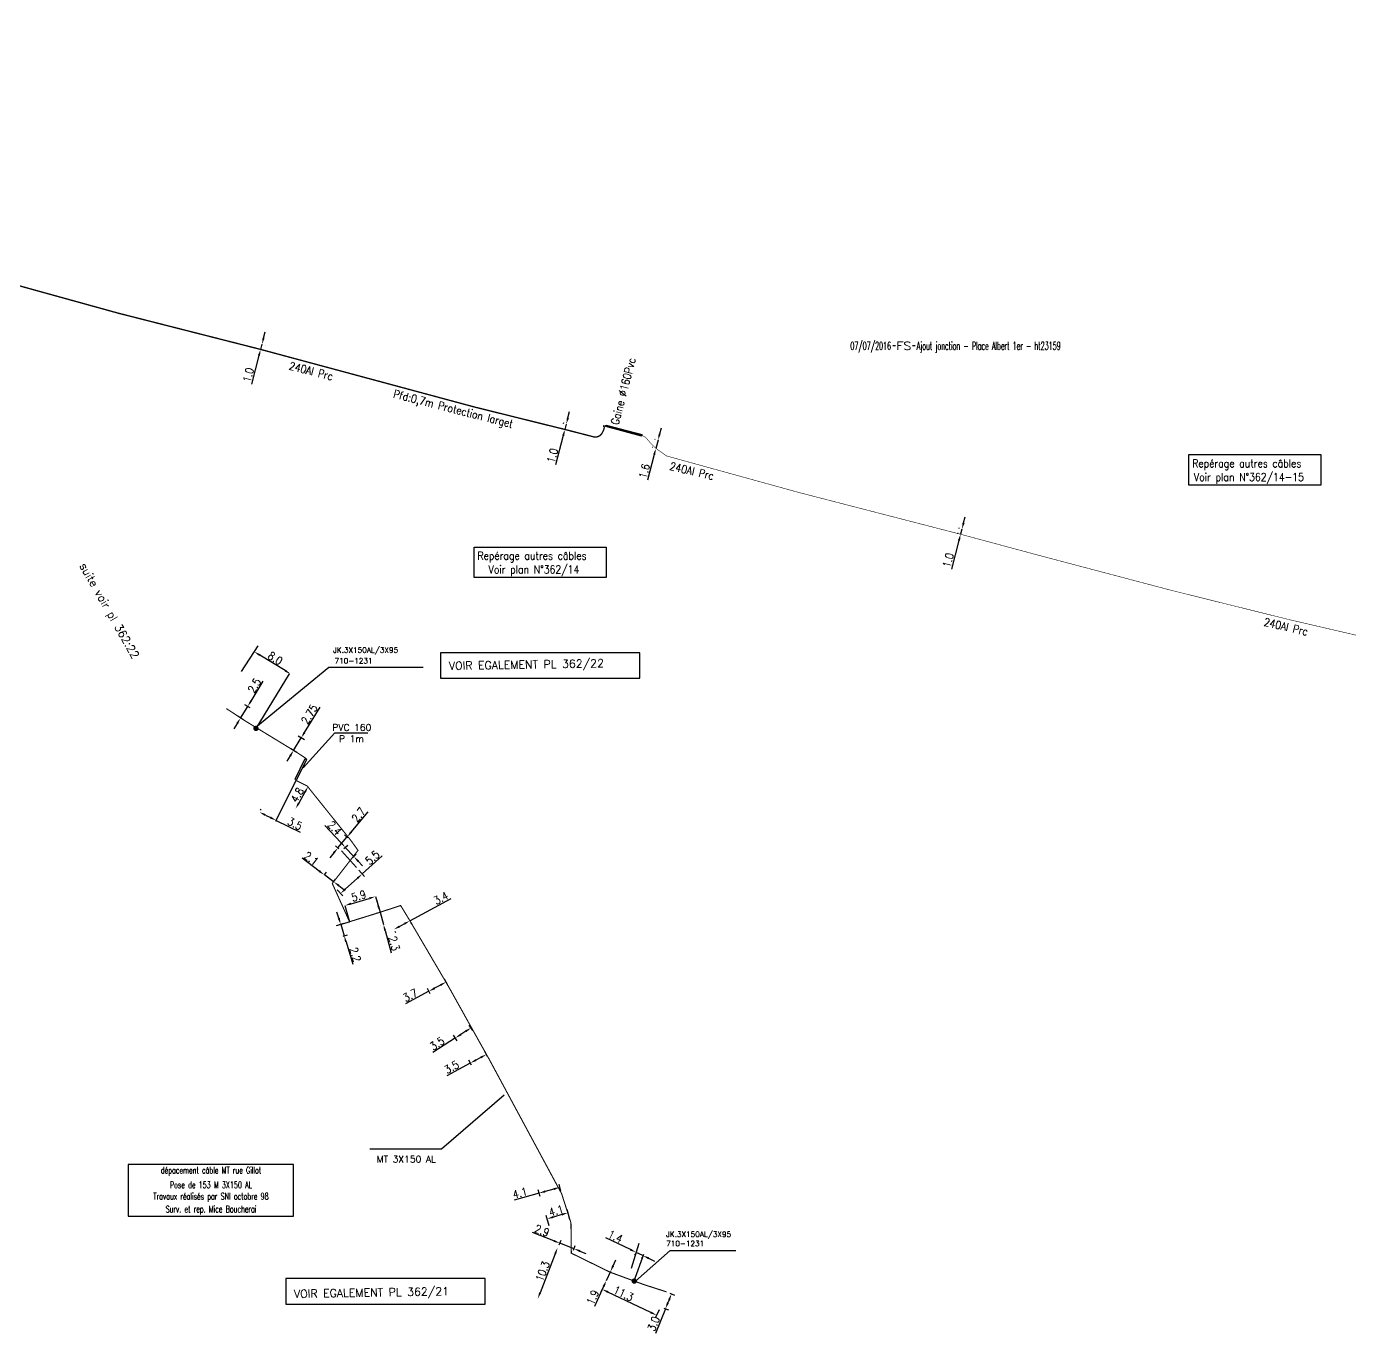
# Model space of a CAD drawing. Header units: millimetres. Extents: x 156382 to 158006, y 120998 to 122000.
# Drawn here: x 157369.1 to 157617.1, y 121048.4 to 121293.5 of the extents above; entities that cross this region are included whole.
import ezdxf
from ezdxf.enums import TextEntityAlignment as Align

# ---------------------------------------------------------------- set-up
doc = ezdxf.new("R2010")
doc.units = ezdxf.units.MM
doc.header["$PDMODE"] = 34
doc.layers.get('0').update_dxf_attribs({"linetype": 'CONTINUOUS'})
doc.layers.get('DEFPOINTS').update_dxf_attribs({"linetype": 'CONTINUOUS'})
for name, color, linetype in [('M_110', 1, 'M_ST_10'), ('M_400', 7, 'CONTINUOUS'), ('M_900', 7, 'CONTINUOUS'), ('M_910', 7, 'CONTINUOUS')]:
    doc.layers.add(name, color=color, linetype=linetype)
doc.styles.add('ROMANS', font='romans')
doc.styles.get("Standard").update_dxf_attribs({"font": 'romans.shx', "width": 0.85})
doc.linetypes.add('M_ST_10', pattern='A,5,-0.3,["++",Standard,S=1,R=0,X=0,Y=-0.5],-2.8', length=8.1)
doc.dimstyles.get("Standard").update_dxf_attribs({"dimtxt": 1.5, "dimasz": 1.2, "dimexe": 0.625, "dimexo": 0.625, "dimgap": 0.25, "dimtad": 1, "dimdec": 1, "dimzin": 0, "dimdsep": 46, "dimtxsty": 'Standard', "dimcen": -0.5, "dimadec": 0, "dimazin": 0, "dimtfac": 1, "dimtdec": 1, "dimtmove": 0, "dimatfit": 3, "dimfxl": 0, "dimtolj": 1, "dimtzin": 0, "dimarcsym": 0})

# ---------------------------------------------------------------- blocks, each defined once
blk = doc.blocks.new('*D76')
at = {"layer": 'DEFPOINTS', "color": 0, "linetype": 'Continuous', "transparency": 16777216}
for p in [(157427.2, 121124.92), (157428.66, 121123.01), (157427.85, 121122.77)]:
    blk.add_point(p, dxfattribs=at)
at = {"layer": 'M_110', "color": 0, "linetype": 'Continuous', "lineweight": -2, "transparency": 16777216}
for p, q in [((157427.66, 121126.31), (157427.32, 121127.46)), ((157427.8, 121125.1), (157428.61, 121125.34)), ((157428.01, 121125.16), (157428.66, 121123.01)), ((157428.45, 121122.95), (157429.26, 121123.19)), ((157429.01, 121121.86), (157430.27, 121117.68))]:
    blk.add_line(p, q, dxfattribs=at)
at = {"layer": 'M_110', "color": 0, "linetype": 'Continuous', "transparency": 16777216}
for points in [[(157427.85, 121126.37), (157427.47, 121126.25), (157428.01, 121125.16)], [(157429.2, 121121.92), (157428.82, 121121.8), (157428.66, 121123.01)]]:
    blk.add_solid(points, dxfattribs=at)
at = {"layer": 'M_110', "color": 0, "linetype": 'Continuous', "transparency": 16777216, "insert": (157430.77, 121119.48), "char_height": 1.5, "attachment_point": 5, "rotation": 286.8115}
blk.add_mtext('\\A1;2.2', dxfattribs=at)
blk = doc.blocks.new('*D77')
at = {"layer": 'DEFPOINTS', "color": 0, "linetype": 'Continuous', "transparency": 16777216}
for p in [(157435.42, 121127.42), (157436.02, 121125.15), (157436.04, 121125.16)]:
    blk.add_point(p, dxfattribs=at)
at = {"layer": 'M_110', "color": 0, "linetype": 'Continuous', "lineweight": -2, "transparency": 16777216}
for p, q in [((157435.08, 121128.57), (157434.76, 121129.73)), ((157434.82, 121127.26), (157434.79, 121127.25)), ((157435.39, 121127.42), (157436.02, 121125.15)), ((157435.44, 121124.99), (157435.41, 121124.98)), ((157436.33, 121123.99), (157437.49, 121119.78))]:
    blk.add_line(p, q, dxfattribs=at)
at = {"layer": 'M_110', "color": 0, "linetype": 'Continuous', "transparency": 16777216}
for points in [[(157435.27, 121128.63), (157434.88, 121128.52), (157435.39, 121127.42)], [(157436.53, 121124.05), (157436.14, 121123.94), (157436.02, 121125.15)]]:
    blk.add_solid(points, dxfattribs=at)
at = {"layer": 'M_110', "color": 0, "linetype": 'Continuous', "transparency": 16777216, "insert": (157438.04, 121121.57), "char_height": 1.5, "attachment_point": 5, "rotation": 285.363}
blk.add_mtext('\\A1;2.3', dxfattribs=at)
blk = doc.blocks.new('*D78')
at = {"layer": 'DEFPOINTS', "color": 0, "linetype": 'Continuous', "transparency": 16777216}
for p in [(157440.87, 121126), (157437.88, 121124.39), (157437.98, 121124.2)]:
    blk.add_point(p, dxfattribs=at)
at = {"layer": 'M_110', "color": 0, "linetype": 'Continuous', "lineweight": -2, "transparency": 16777216}
for p, q in [((157440.98, 121125.81), (157448.7, 121129.97)), ((157441.17, 121125.45), (157441.27, 121125.26)), ((157438.18, 121123.84), (157438.28, 121123.65)), ((157439.04, 121124.77), (157439.92, 121125.24))]:
    blk.add_line(p, q, dxfattribs=at)
at = {"layer": 'M_110', "color": 0, "linetype": 'Continuous', "transparency": 16777216}
for points in [[(157439.83, 121125.42), (157440.02, 121125.07), (157440.98, 121125.81)], [(157438.95, 121124.94), (157439.14, 121124.59), (157437.98, 121124.2)]]:
    blk.add_solid(points, dxfattribs=at)
at = {"layer": 'M_110', "color": 0, "linetype": 'Continuous', "transparency": 16777216, "insert": (157446.81, 121130.08), "char_height": 1.5, "attachment_point": 5, "rotation": 28.2839}
blk.add_mtext('\\A1;3.4', dxfattribs=at)
blk = doc.blocks.new('*D103')
at = {"layer": 'DEFPOINTS', "color": 0, "linetype": 'Continuous', "transparency": 16777216}
for p in [(157483.38, 121063.65), (157483.48, 121063.86), (157484.74, 121063.26)]:
    blk.add_point(p, dxfattribs=at)
at = {"layer": 'M_110', "color": 0, "linetype": 'Continuous', "lineweight": -2, "transparency": 16777216}
for p, q in [((157482.3, 121064.17), (157477.68, 121066.37)), ((157484.65, 121063.05), (157483.38, 121063.65)), ((157483.21, 121063.29), (157483.11, 121063.09)), ((157484.47, 121062.69), (157484.38, 121062.49)), ((157485.73, 121062.53), (157486.81, 121062.02))]:
    blk.add_line(p, q, dxfattribs=at)
at = {"layer": 'M_110', "color": 0, "linetype": 'Continuous', "transparency": 16777216}
for points in [[(157482.38, 121064.35), (157482.21, 121063.99), (157483.38, 121063.65)], [(157485.82, 121062.72), (157485.64, 121062.35), (157484.65, 121063.05)]]:
    blk.add_solid(points, dxfattribs=at)
at = {"layer": 'M_110', "color": 0, "linetype": 'Continuous', "transparency": 16777216, "insert": (157479.49, 121066.61), "char_height": 1.5, "attachment_point": 5, "rotation": 334.5298}
blk.add_mtext('\\A1;1.4', dxfattribs=at)
blk = doc.blocks.new('*D104')
at = {"layer": 'DEFPOINTS', "color": 0, "linetype": 'Continuous', "transparency": 16777216}
for p in [(157489.11, 121056.23), (157487.98, 121053.45), (157488.88, 121053.08)]:
    blk.add_point(p, dxfattribs=at)
at = {"layer": 'M_110', "color": 0, "linetype": 'Continuous', "lineweight": -2, "transparency": 16777216}
for p, q in [((157489.69, 121055.99), (157490.59, 121055.62)), ((157489.56, 121054.75), (157489.34, 121054.19)), ((157488.88, 121053.08), (157486.99, 121048.42)), ((157488.56, 121053.21), (157489.46, 121052.85))]:
    blk.add_line(p, q, dxfattribs=at)
at = {"layer": 'M_110', "color": 0, "linetype": 'Continuous', "transparency": 16777216}
for points in [[(157489.15, 121054.27), (157489.52, 121054.12), (157488.88, 121053.08)], [(157489.38, 121054.82), (157489.75, 121054.67), (157490.02, 121055.86)]]:
    blk.add_solid(points, dxfattribs=at)
at = {"layer": 'M_110', "color": 0, "linetype": 'Continuous', "transparency": 16777216, "insert": (157486.66, 121050.27), "char_height": 1.5, "attachment_point": 5, "rotation": 67.8523}
blk.add_mtext('\\A1;3.0', dxfattribs=at)
blk = doc.blocks.new('*D105')
at = {"layer": 'DEFPOINTS', "color": 0, "linetype": 'Continuous', "transparency": 16777216}
for p in [(157477.02, 121056.73), (157477.78, 121058.32), (157487.98, 121053.45)]:
    blk.add_point(p, dxfattribs=at)
at = {"layer": 'M_110', "color": 0, "linetype": 'Continuous', "lineweight": -2, "transparency": 16777216}
for p, q in [((157477.51, 121057.75), (157476.75, 121056.16)), ((157486.14, 121052.38), (157478.1, 121056.21)), ((157487.71, 121052.89), (157486.95, 121051.3))]:
    blk.add_line(p, q, dxfattribs=at)
at = {"layer": 'M_110', "color": 0, "linetype": 'Continuous', "transparency": 16777216}
for points in [[(157478.19, 121056.39), (157478.02, 121056.03), (157477.02, 121056.73)], [(157486.22, 121052.56), (157486.05, 121052.2), (157487.22, 121051.86)]]:
    blk.add_solid(points, dxfattribs=at)
at = {"layer": 'M_110', "color": 0, "linetype": 'Continuous', "transparency": 16777216, "insert": (157481.02, 121055.92), "char_height": 1.5, "attachment_point": 5, "rotation": 334.4844}
blk.add_mtext('\\A1;11.3', dxfattribs=at)
blk = doc.blocks.new('*D106')
at = {"layer": 'DEFPOINTS', "color": 0, "linetype": 'Continuous', "transparency": 16777216}
for p in [(157478.57, 121060.04), (157477.78, 121058.32), (157477.78, 121058.32)]:
    blk.add_point(p, dxfattribs=at)
at = {"layer": 'M_110', "color": 0, "linetype": 'Continuous', "lineweight": -2, "transparency": 16777216}
for p, q in [((157479.07, 121061.14), (157479.57, 121062.23)), ((157478.57, 121060.04), (157477.78, 121058.32)), ((157477.28, 121057.23), (157475.56, 121053.47))]:
    blk.add_line(p, q, dxfattribs=at)
at = {"layer": 'M_110', "color": 0, "linetype": 'Continuous', "transparency": 16777216}
for points in [[(157478.89, 121061.22), (157479.25, 121061.05), (157478.57, 121060.04)], [(157477.1, 121057.31), (157477.46, 121057.14), (157477.78, 121058.32)]]:
    blk.add_solid(points, dxfattribs=at)
at = {"layer": 'M_110', "color": 0, "linetype": 'Continuous', "transparency": 16777216, "insert": (157475.26, 121055.22), "char_height": 1.5, "attachment_point": 5, "rotation": 65.3887}
blk.add_mtext('\\A1;1.9', dxfattribs=at)
blk = doc.blocks.new('*D107')
at = {"layer": 'DEFPOINTS', "color": 0, "linetype": 'Continuous', "transparency": 16777216}
for p in [(157468.66, 121064.51), (157464.95, 121054.95), (157464.95, 121054.95)]:
    blk.add_point(p, dxfattribs=at)
at = {"layer": 'M_110', "color": 0, "linetype": 'Continuous', "lineweight": -2, "transparency": 16777216}
blk.add_line((157468.23, 121063.39), (157465.39, 121056.07), dxfattribs=at)
at = {"layer": 'M_110', "color": 0, "linetype": 'Continuous', "transparency": 16777216}
for points in [[(157468.04, 121063.46), (157468.41, 121063.32), (157468.66, 121064.51)], [(157465.2, 121056.14), (157465.57, 121056), (157464.95, 121054.95)]]:
    blk.add_solid(points, dxfattribs=at)
at = {"layer": 'M_110', "color": 0, "linetype": 'Continuous', "transparency": 16777216, "insert": (157465.87, 121060.09), "char_height": 1.5, "attachment_point": 5, "rotation": 68.7876}
blk.add_mtext('\\A1;10.3', dxfattribs=at)
blk = doc.blocks.new('*D108')
at = {"layer": 'DEFPOINTS', "color": 0, "linetype": 'Continuous', "transparency": 16777216}
for p in [(157468.75, 121064.48), (157469.09, 121065.36), (157471.4, 121063.45)]:
    blk.add_point(p, dxfattribs=at)
at = {"layer": 'M_110', "color": 0, "linetype": 'Continuous', "lineweight": -2, "transparency": 16777216}
for p, q in [((157467.97, 121065.79), (157463.95, 121067.35)), ((157468.97, 121065.06), (157469.31, 121065.94)), ((157471.75, 121064.33), (157469.09, 121065.36)), ((157471.63, 121064.03), (157471.97, 121064.91)), ((157472.86, 121063.89), (157473.98, 121063.46))]:
    blk.add_line(p, q, dxfattribs=at)
at = {"layer": 'M_110', "color": 0, "linetype": 'Continuous', "transparency": 16777216}
for points in [[(157468.04, 121065.98), (157467.9, 121065.61), (157469.09, 121065.36)], [(157472.94, 121064.08), (157472.79, 121063.71), (157471.75, 121064.33)]]:
    blk.add_solid(points, dxfattribs=at)
at = {"layer": 'M_110', "color": 0, "linetype": 'Continuous', "transparency": 16777216, "insert": (157465.76, 121067.72), "char_height": 1.5, "attachment_point": 5, "rotation": 338.7876}
blk.add_mtext('\\A1;2.9', dxfattribs=at)
blk = doc.blocks.new('*D109')
at = {"layer": 'DEFPOINTS', "color": 0, "linetype": 'Continuous', "transparency": 16777216}
for p in [(157466.73, 121069.93), (157471.16, 121069.2), (157467.28, 121068.05)]:
    blk.add_point(p, dxfattribs=at)
at = {"layer": 'M_110', "color": 0, "linetype": 'Continuous', "lineweight": -2, "transparency": 16777216}
for p, q in [((157470.99, 121069.8), (157470.43, 121071.68)), ((157467.1, 121068.65), (157466.55, 121070.53)), ((157469.46, 121070.74), (157467.88, 121070.27))]:
    blk.add_line(p, q, dxfattribs=at)
at = {"layer": 'M_110', "color": 0, "linetype": 'Continuous', "transparency": 16777216}
for points in [[(157469.4, 121070.93), (157469.52, 121070.54), (157470.61, 121071.08)], [(157467.82, 121070.46), (157467.93, 121070.08), (157466.73, 121069.93)]]:
    blk.add_solid(points, dxfattribs=at)
at = {"layer": 'M_110', "color": 0, "linetype": 'Continuous', "transparency": 16777216, "insert": (157468.39, 121071.46), "char_height": 1.5, "attachment_point": 5, "rotation": 16.4644}
blk.add_mtext('\\A1;4.1', dxfattribs=at)
blk = doc.blocks.new('*D110')
at = {"layer": 'DEFPOINTS', "color": 0, "linetype": 'Continuous', "transparency": 16777216}
for p in [(157465.19, 121074.75), (157465.55, 121073.49), (157469.45, 121074.57)]:
    blk.add_point(p, dxfattribs=at)
at = {"layer": 'M_110', "color": 0, "linetype": 'Continuous', "lineweight": -2, "transparency": 16777216}
for p, q in [((157469.28, 121075.17), (157468.93, 121076.44)), ((157465.19, 121074.75), (157460.52, 121073.45)), ((157465.38, 121074.09), (157465.03, 121075.36)), ((157467.94, 121075.52), (157466.35, 121075.07))]:
    blk.add_line(p, q, dxfattribs=at)
at = {"layer": 'M_110', "color": 0, "linetype": 'Continuous', "transparency": 16777216}
for points in [[(157467.89, 121075.71), (157467.99, 121075.32), (157469.1, 121075.84)], [(157466.3, 121075.27), (157466.4, 121074.88), (157465.19, 121074.75)]]:
    blk.add_solid(points, dxfattribs=at)
at = {"layer": 'M_110', "color": 0, "linetype": 'Continuous', "transparency": 16777216, "insert": (157461.61, 121074.79), "char_height": 1.5, "attachment_point": 5, "rotation": 15.5408}
blk.add_mtext('\\A1;4.1', dxfattribs=at)
blk = doc.blocks.new('*D111')
at = {"layer": 'DEFPOINTS', "color": 0, "linetype": 'Continuous', "transparency": 16777216}
for p in [(157452.31, 121099.13), (157452.81, 121098.2), (157455.85, 121099.84)]:
    blk.add_point(p, dxfattribs=at)
at = {"layer": 'M_110', "color": 0, "linetype": 'Continuous', "lineweight": -2, "transparency": 16777216}
for p, q in [((157455.55, 121100.39), (157455.05, 121101.32)), ((157452.31, 121099.13), (157447.88, 121096.75)), ((157452.52, 121098.75), (157452.01, 121099.68)), ((157454.29, 121100.2), (157453.37, 121099.7))]:
    blk.add_line(p, q, dxfattribs=at)
at = {"layer": 'M_110', "color": 0, "linetype": 'Continuous', "transparency": 16777216}
for points in [[(157454.2, 121100.38), (157454.39, 121100.02), (157455.35, 121100.77)], [(157453.27, 121099.88), (157453.46, 121099.53), (157452.31, 121099.13)]]:
    blk.add_solid(points, dxfattribs=at)
at = {"layer": 'M_110', "color": 0, "linetype": 'Continuous', "transparency": 16777216, "insert": (157448.8, 121098.38), "char_height": 1.5, "attachment_point": 5, "rotation": 28.2839}
blk.add_mtext('\\A1;3.5', dxfattribs=at)
blk = doc.blocks.new('*D112')
at = {"layer": 'DEFPOINTS', "color": 0, "linetype": 'Continuous', "transparency": 16777216}
for p in [(157449.51, 121103.84), (157453.12, 121104.7), (157450.19, 121102.8)]:
    blk.add_point(p, dxfattribs=at)
at = {"layer": 'M_110', "color": 0, "linetype": 'Continuous', "lineweight": -2, "transparency": 16777216}
for p, q in [((157452.78, 121105.23), (157452.11, 121106.27)), ((157449.51, 121103.84), (157445.3, 121101.09)), ((157449.85, 121103.32), (157449.17, 121104.36)), ((157451.44, 121105.09), (157450.52, 121104.49))]:
    blk.add_line(p, q, dxfattribs=at)
at = {"layer": 'M_110', "color": 0, "linetype": 'Continuous', "transparency": 16777216}
for points in [[(157451.33, 121105.26), (157451.55, 121104.92), (157452.45, 121105.74)], [(157450.41, 121104.66), (157450.63, 121104.32), (157449.51, 121103.84)]]:
    blk.add_solid(points, dxfattribs=at)
at = {"layer": 'M_110', "color": 0, "linetype": 'Continuous', "transparency": 16777216, "insert": (157446.08, 121102.8), "char_height": 1.5, "attachment_point": 5, "rotation": 33.0314}
blk.add_mtext('\\A1;3.5', dxfattribs=at)
blk = doc.blocks.new('*D113')
at = {"layer": 'DEFPOINTS', "color": 0, "linetype": 'Continuous', "transparency": 16777216}
for p in [(157448.32, 121113.32), (157444.56, 121112.6), (157445.1, 121111.59)]:
    blk.add_point(p, dxfattribs=at)
at = {"layer": 'M_110', "color": 0, "linetype": 'Continuous', "lineweight": -2, "transparency": 16777216}
for p, q in [((157444.81, 121112.14), (157444.26, 121113.15)), ((157446.72, 121113.76), (157445.62, 121113.17)), ((157448.02, 121113.87), (157447.48, 121114.88)), ((157444.56, 121112.6), (157440.13, 121110.22))]:
    blk.add_line(p, q, dxfattribs=at)
at = {"layer": 'M_110', "color": 0, "linetype": 'Continuous', "transparency": 16777216}
for points in [[(157445.52, 121113.35), (157445.71, 121112.99), (157444.56, 121112.6)], [(157446.62, 121113.94), (157446.81, 121113.59), (157447.77, 121114.33)]]:
    blk.add_solid(points, dxfattribs=at)
at = {"layer": 'M_110', "color": 0, "linetype": 'Continuous', "transparency": 16777216, "insert": (157441.05, 121111.85), "char_height": 1.5, "attachment_point": 5, "rotation": 28.2839}
blk.add_mtext('\\A1;3.7', dxfattribs=at)
blk = doc.blocks.new('*D23')
at = {"layer": 'DEFPOINTS', "color": 0, "linetype": 'Continuous', "transparency": 16777216}
for p in [(157411.81, 121176.27), (157411.81, 121176.27), (157418.63, 121172.09)]:
    blk.add_point(p, dxfattribs=at)
at = {"layer": 'M_110', "color": 0, "linetype": 'Continuous', "lineweight": -2, "transparency": 16777216}
blk.add_line((157417.61, 121172.72), (157412.83, 121175.64), dxfattribs=at)
at = {"layer": 'M_110', "color": 0, "linetype": 'Continuous', "transparency": 16777216}
for points in [[(157412.94, 121175.81), (157412.73, 121175.47), (157411.81, 121176.27)], [(157417.71, 121172.89), (157417.51, 121172.55), (157418.63, 121172.09)]]:
    blk.add_solid(points, dxfattribs=at)
at = {"layer": 'M_110', "color": 0, "linetype": 'Continuous', "transparency": 16777216, "insert": (157415.74, 121175.03), "char_height": 1.5, "attachment_point": 5, "rotation": 328.5181}
blk.add_mtext('\\A1;8.0', dxfattribs=at)
blk = doc.blocks.new('*D24')
at = {"layer": 'DEFPOINTS', "color": 0, "linetype": 'Continuous', "transparency": 16777216}
for p in [(157419.18, 121157.77), (157421.77, 121159.39), (157420.35, 121157.05)]:
    blk.add_point(p, dxfattribs=at)
at = {"layer": 'M_110', "color": 0, "linetype": 'Continuous', "lineweight": -2, "transparency": 16777216}
for p, q in [((157421.23, 121161.13), (157424.14, 121165.9)), ((157419.18, 121157.77), (157420.61, 121160.1)), ((157421.24, 121159.72), (157420.07, 121160.43)), ((157419.81, 121157.38), (157418.65, 121158.09)), ((157418.56, 121156.74), (157417.93, 121155.72))]:
    blk.add_line(p, q, dxfattribs=at)
at = {"layer": 'M_110', "color": 0, "linetype": 'Continuous', "transparency": 16777216}
for points in [[(157421.06, 121161.23), (157421.4, 121161.02), (157420.61, 121160.1)], [(157418.38, 121156.85), (157418.73, 121156.64), (157419.18, 121157.77)]]:
    blk.add_solid(points, dxfattribs=at)
at = {"layer": 'M_110', "color": 0, "linetype": 'Continuous', "transparency": 16777216, "insert": (157422.15, 121164.54), "char_height": 1.5, "attachment_point": 5, "rotation": 58.6063}
blk.add_mtext('\\A1;2.75', dxfattribs=at)
blk = doc.blocks.new('*D25')
at = {"layer": 'DEFPOINTS', "color": 0, "linetype": 'Continuous', "transparency": 16777216}
for p in [(157411.55, 121165.4), (157409.25, 121163.84), (157410.21, 121163.24)]:
    blk.add_point(p, dxfattribs=at)
at = {"layer": 'M_110', "color": 0, "linetype": 'Continuous', "lineweight": -2, "transparency": 16777216}
for p, q in [((157411.21, 121167.02), (157413.51, 121170.74)), ((157409.25, 121163.84), (157410.58, 121166)), ((157411.02, 121165.73), (157410.05, 121166.33)), ((157408.62, 121162.82), (157407.98, 121161.8)), ((157409.68, 121163.57), (157408.71, 121164.17))]:
    blk.add_line(p, q, dxfattribs=at)
at = {"layer": 'M_110', "color": 0, "linetype": 'Continuous', "transparency": 16777216}
for points in [[(157411.04, 121167.13), (157411.38, 121166.92), (157410.58, 121166)], [(157408.45, 121162.93), (157408.79, 121162.72), (157409.25, 121163.84)]]:
    blk.add_solid(points, dxfattribs=at)
at = {"layer": 'M_110', "color": 0, "linetype": 'Continuous', "transparency": 16777216, "insert": (157411.83, 121169.92), "char_height": 1.5, "attachment_point": 5, "rotation": 58.2689}
blk.add_mtext('\\A1;2.5', dxfattribs=at)
blk = doc.blocks.new('*D26')
at = {"layer": 'DEFPOINTS', "color": 0, "linetype": 'Continuous', "transparency": 16777216}
for p in [(157431, 121135.8), (157432.06, 121134.62), (157426.91, 121132.12)]:
    blk.add_point(p, dxfattribs=at)
at = {"layer": 'M_110', "color": 0, "linetype": 'Continuous', "lineweight": -2, "transparency": 16777216}
for p, q in [((157432.06, 121134.62), (157435.8, 121137.99)), ((157431.41, 121135.34), (157432.48, 121134.15)), ((157428.87, 121131.74), (157431.17, 121133.81)), ((157427.33, 121131.65), (157428.4, 121130.47))]:
    blk.add_line(p, q, dxfattribs=at)
at = {"layer": 'M_110', "color": 0, "linetype": 'Continuous', "transparency": 16777216}
for points in [[(157431.04, 121133.96), (157431.31, 121133.67), (157432.06, 121134.62)], [(157428.74, 121131.89), (157429.01, 121131.59), (157427.98, 121130.93)]]:
    blk.add_solid(points, dxfattribs=at)
at = {"layer": 'M_110', "color": 0, "linetype": 'Continuous', "transparency": 16777216, "insert": (157433.95, 121137.67), "char_height": 1.5, "attachment_point": 5, "rotation": 42.0731}
blk.add_mtext('\\A1;5.5', dxfattribs=at)
blk = doc.blocks.new('*D27')
at = {"layer": 'DEFPOINTS', "color": 0, "linetype": 'Continuous', "transparency": 16777216}
for p in [(157412.72, 121145.99), (157412.81, 121146.18), (157415.81, 121144.46)]:
    blk.add_point(p, dxfattribs=at)
at = {"layer": 'M_110', "color": 0, "linetype": 'Continuous', "lineweight": -2, "transparency": 16777216}
for p, q in [((157413, 121146.55), (157413.09, 121146.74)), ((157413.89, 121145.65), (157414.83, 121145.18)), ((157416.09, 121145.02), (157416.18, 121145.21)), ((157415.9, 121144.65), (157420.41, 121142.42))]:
    blk.add_line(p, q, dxfattribs=at)
at = {"layer": 'M_110', "color": 0, "linetype": 'Continuous', "transparency": 16777216}
for points in [[(157413.98, 121145.83), (157413.8, 121145.47), (157412.81, 121146.18)], [(157414.92, 121145.36), (157414.74, 121145), (157415.9, 121144.65)]]:
    blk.add_solid(points, dxfattribs=at)
at = {"layer": 'M_110', "color": 0, "linetype": 'Continuous', "transparency": 16777216, "insert": (157419.43, 121144.02), "char_height": 1.5, "attachment_point": 5, "rotation": 333.6926}
blk.add_mtext('\\A1;3.5', dxfattribs=at)
blk = doc.blocks.new('*D28')
at = {"layer": 'DEFPOINTS', "color": 0, "linetype": 'Continuous', "transparency": 16777216}
for p in [(157421.91, 121150.99), (157419.57, 121146.85), (157419.57, 121146.85)]:
    blk.add_point(p, dxfattribs=at)
at = {"layer": 'M_110', "color": 0, "linetype": 'Continuous', "lineweight": -2, "transparency": 16777216}
blk.add_line((157421.32, 121149.94), (157420.16, 121147.9), dxfattribs=at)
at = {"layer": 'M_110', "color": 0, "linetype": 'Continuous', "transparency": 16777216}
for points in [[(157421.15, 121150.04), (157421.49, 121149.84), (157421.91, 121150.99)], [(157419.99, 121148), (157420.34, 121147.8), (157419.57, 121146.85)]]:
    blk.add_solid(points, dxfattribs=at)
at = {"layer": 'M_110', "color": 0, "linetype": 'Continuous', "transparency": 16777216, "insert": (157419.87, 121149.41), "char_height": 1.5, "attachment_point": 5, "rotation": 60.4461}
blk.add_mtext('\\A1;4.8', dxfattribs=at)
blk = doc.blocks.new('*D29')
at = {"layer": 'DEFPOINTS', "color": 0, "linetype": 'Continuous', "transparency": 16777216}
for p in [(157429.85, 121140.96), (157427.49, 121139.48), (157428.16, 121138.93)]:
    blk.add_point(p, dxfattribs=at)
at = {"layer": 'M_110', "color": 0, "linetype": 'Continuous', "lineweight": -2, "transparency": 16777216}
for p, q in [((157429.96, 121142.44), (157433.15, 121146.27)), ((157427.49, 121139.48), (157429.19, 121141.51)), ((157429.37, 121141.36), (157428.71, 121141.91)), ((157426.73, 121138.56), (157425.96, 121137.63)), ((157427.67, 121139.33), (157427.01, 121139.88))]:
    blk.add_line(p, q, dxfattribs=at)
at = {"layer": 'M_110', "color": 0, "linetype": 'Continuous', "transparency": 16777216}
for points in [[(157429.81, 121142.56), (157430.11, 121142.31), (157429.19, 121141.51)], [(157426.57, 121138.68), (157426.88, 121138.43), (157427.49, 121139.48)]]:
    blk.add_solid(points, dxfattribs=at)
at = {"layer": 'M_110', "color": 0, "linetype": 'Continuous', "transparency": 16777216, "insert": (157431.37, 121145.69), "char_height": 1.5, "attachment_point": 5, "rotation": 50.1925}
blk.add_mtext('\\A1;2.7', dxfattribs=at)
blk = doc.blocks.new('*D30')
at = {"layer": 'DEFPOINTS', "color": 0, "linetype": 'Continuous', "transparency": 16777216}
for p in [(157428.17, 121138.93), (157428.88, 121139.59), (157429.77, 121137.2)]:
    blk.add_point(p, dxfattribs=at)
at = {"layer": 'M_110', "color": 0, "linetype": 'Continuous', "lineweight": -2, "transparency": 16777216}
for p, q in [((157428.06, 121140.47), (157425.05, 121143.71)), ((157428.63, 121139.35), (157429.34, 121140.01)), ((157430.48, 121137.87), (157428.88, 121139.59)), ((157430.23, 121137.63), (157430.94, 121138.29)), ((157431.3, 121136.99), (157432.11, 121136.11))]:
    blk.add_line(p, q, dxfattribs=at)
at = {"layer": 'M_110', "color": 0, "linetype": 'Continuous', "transparency": 16777216}
for points in [[(157428.21, 121140.6), (157427.92, 121140.33), (157428.88, 121139.59)], [(157431.44, 121137.12), (157431.15, 121136.85), (157430.48, 121137.87)]]:
    blk.add_solid(points, dxfattribs=at)
at = {"layer": 'M_110', "color": 0, "linetype": 'Continuous', "transparency": 16777216, "insert": (157426.88, 121143.21), "char_height": 1.5, "attachment_point": 5, "rotation": 312.8932}
blk.add_mtext('\\A1;2.4', dxfattribs=at)
blk = doc.blocks.new('*D31')
at = {"layer": 'DEFPOINTS', "color": 0, "linetype": 'Continuous', "transparency": 16777216}
for p in [(157424.61, 121133.95), (157424.96, 121134.42), (157426.34, 121132.67)]:
    blk.add_point(p, dxfattribs=at)
at = {"layer": 'M_110', "color": 0, "linetype": 'Continuous', "lineweight": -2, "transparency": 16777216}
for p, q in [((157424, 121135.14), (157420.78, 121137.53)), ((157426.69, 121133.14), (157424.96, 121134.42)), ((157424.98, 121134.45), (157425.33, 121134.92)), ((157426.71, 121133.17), (157427.06, 121133.64)), ((157427.65, 121132.42), (157428.61, 121131.71))]:
    blk.add_line(p, q, dxfattribs=at)
at = {"layer": 'M_110', "color": 0, "linetype": 'Continuous', "transparency": 16777216}
for points in [[(157424.12, 121135.3), (157423.88, 121134.98), (157424.96, 121134.42)], [(157427.77, 121132.58), (157427.53, 121132.26), (157426.69, 121133.14)]]:
    blk.add_solid(points, dxfattribs=at)
at = {"layer": 'M_110', "color": 0, "linetype": 'Continuous', "transparency": 16777216, "insert": (157422.5, 121137.49), "char_height": 1.5, "attachment_point": 5, "rotation": 323.393}
blk.add_mtext('\\A1;2.1', dxfattribs=at)
blk = doc.blocks.new('*D32')
at = {"layer": 'DEFPOINTS', "color": 0, "linetype": 'Continuous', "transparency": 16777216}
for p in [(157434.52, 121130.36), (157434.52, 121130.36), (157428.81, 121128.69)]:
    blk.add_point(p, dxfattribs=at)
at = {"layer": 'M_110', "color": 0, "linetype": 'Continuous', "lineweight": -2, "transparency": 16777216}
blk.add_line((157429.96, 121129.02), (157433.37, 121130.02), dxfattribs=at)
at = {"layer": 'M_110', "color": 0, "linetype": 'Continuous', "transparency": 16777216}
for points in [[(157433.31, 121130.21), (157433.43, 121129.83), (157434.52, 121130.36)], [(157429.91, 121129.22), (157430.02, 121128.83), (157428.81, 121128.69)]]:
    blk.add_solid(points, dxfattribs=at)
at = {"layer": 'M_110', "color": 0, "linetype": 'Continuous', "transparency": 16777216, "insert": (157431.39, 121130.48), "char_height": 1.5, "attachment_point": 5, "rotation": 16.2829}
blk.add_mtext('\\A1;5.9', dxfattribs=at)
blk = doc.blocks.new('*D67')
at = {"layer": 'DEFPOINTS', "color": 0, "linetype": 'Continuous', "transparency": 16777216}
for p in [(157544.36, 121198.25), (157544.45, 121199.26), (157544.61, 121199.22)]:
    blk.add_point(p, dxfattribs=at)
at = {"layer": 'M_110', "color": 0, "linetype": 'Continuous', "lineweight": -2, "transparency": 16777216}
for p, q in [((157544.76, 121200.42), (157545.06, 121201.58)), ((157543.75, 121198.41), (157543.59, 121198.45)), ((157544.01, 121199.38), (157543.85, 121199.42)), ((157544.45, 121199.26), (157544.2, 121198.29)), ((157543.89, 121197.13), (157542.47, 121191.72))]:
    blk.add_line(p, q, dxfattribs=at)
at = {"layer": 'M_110', "color": 0, "linetype": 'Continuous', "transparency": 16777216}
for points in [[(157544.56, 121200.47), (157544.95, 121200.37), (157544.45, 121199.26)], [(157543.7, 121197.18), (157544.09, 121197.08), (157544.2, 121198.29)]]:
    blk.add_solid(points, dxfattribs=at)
at = {"layer": 'M_110', "color": 0, "linetype": 'Continuous', "transparency": 16777216, "insert": (157541.88, 121193.42), "char_height": 1.5, "attachment_point": 5, "rotation": 75.28}
blk.add_mtext('\\A1;1.0', dxfattribs=at)
blk = doc.blocks.new('*D68')
at = {"layer": 'DEFPOINTS', "color": 0, "linetype": 'Continuous', "transparency": 16777216}
for p in [(157487.49, 121215.94), (157487.53, 121215.93), (157487.12, 121214.38)]:
    blk.add_point(p, dxfattribs=at)
at = {"layer": 'M_110', "color": 0, "linetype": 'Continuous', "lineweight": -2, "transparency": 16777216}
for p, q in [((157487.8, 121217.1), (157488.11, 121218.26)), ((157486.93, 121216.09), (157486.89, 121216.1)), ((157487.49, 121215.94), (157487.08, 121214.39)), ((157486.77, 121213.23), (157485.5, 121208.43)), ((157486.52, 121214.54), (157486.48, 121214.55))]:
    blk.add_line(p, q, dxfattribs=at)
at = {"layer": 'M_110', "color": 0, "linetype": 'Continuous', "transparency": 16777216}
for points in [[(157487.6, 121217.15), (157487.99, 121217.05), (157487.49, 121215.94)], [(157486.58, 121213.28), (157486.97, 121213.18), (157487.08, 121214.39)]]:
    blk.add_solid(points, dxfattribs=at)
at = {"layer": 'M_110', "color": 0, "linetype": 'Continuous', "transparency": 16777216, "insert": (157484.92, 121210.13), "char_height": 1.5, "attachment_point": 5, "rotation": 75.177}
blk.add_mtext('\\A1;1.6', dxfattribs=at)
blk = doc.blocks.new('*D69')
at = {"layer": 'DEFPOINTS', "color": 0, "linetype": 'Continuous', "transparency": 16777216}
for p in [(157470.2, 121217.9), (157470.3, 121218.96), (157470.47, 121218.92)]:
    blk.add_point(p, dxfattribs=at)
at = {"layer": 'M_110', "color": 0, "linetype": 'Continuous', "lineweight": -2, "transparency": 16777216}
for p, q in [((157470.61, 121220.12), (157470.91, 121221.28)), ((157469.6, 121218.06), (157469.43, 121218.11)), ((157469.87, 121219.08), (157469.69, 121219.12)), ((157470.3, 121218.96), (157470.03, 121217.95)), ((157469.72, 121216.79), (157468.28, 121211.34))]:
    blk.add_line(p, q, dxfattribs=at)
at = {"layer": 'M_110', "color": 0, "linetype": 'Continuous', "transparency": 16777216}
for points in [[(157470.41, 121220.17), (157470.8, 121220.07), (157470.3, 121218.96)], [(157469.53, 121216.84), (157469.92, 121216.74), (157470.03, 121217.95)]]:
    blk.add_solid(points, dxfattribs=at)
at = {"layer": 'M_110', "color": 0, "linetype": 'Continuous', "transparency": 16777216, "insert": (157467.7, 121213.05), "char_height": 1.5, "attachment_point": 5, "rotation": 75.177}
blk.add_mtext('\\A1;1.0', dxfattribs=at)
blk = doc.blocks.new('*D70')
at = {"layer": 'DEFPOINTS', "color": 0, "linetype": 'Continuous', "transparency": 16777216}
for p in [(157412.98, 121232.96), (157413.24, 121233.93), (157413.26, 121233.92)]:
    blk.add_point(p, dxfattribs=at)
at = {"layer": 'M_110', "color": 0, "linetype": 'Continuous', "lineweight": -2, "transparency": 16777216}
for p, q in [((157413.57, 121235.08), (157413.87, 121236.24)), ((157413.26, 121233.92), (157413, 121232.96)), ((157413.58, 121232.8), (157413.61, 121232.8)), ((157413.84, 121233.77), (157413.86, 121233.76)), ((157412.7, 121231.8), (157411.29, 121226.46))]:
    blk.add_line(p, q, dxfattribs=at)
at = {"layer": 'M_110', "color": 0, "linetype": 'Continuous', "transparency": 16777216}
for points in [[(157413.37, 121235.13), (157413.76, 121235.03), (157413.26, 121233.92)], [(157412.5, 121231.85), (157412.89, 121231.75), (157413, 121232.96)]]:
    blk.add_solid(points, dxfattribs=at)
at = {"layer": 'M_110', "color": 0, "linetype": 'Continuous', "transparency": 16777216, "insert": (157410.7, 121228.16), "char_height": 1.5, "attachment_point": 5, "rotation": 75.1899}
blk.add_mtext('\\A1;1.0', dxfattribs=at)
blk = doc.blocks.new('GIS_MODF')
at = {"color": 0, "linetype": 'Continuous', "flags": 128}
for points in [[(-2.18, -0.01), (-1.68, -0.01)], [(1.52, -0.01), (2.02, -0.01)]]:
    blk.add_lwpolyline(points, dxfattribs=at)
at = {"color": 0, "linetype": 'Continuous', "width": 0.5}
blk.add_attdef('DATE', text='', height=1.5, dxfattribs=at).set_placement((-2.5, -0.8), align=Align.RIGHT)
at = {"color": 0, "linetype": 'Continuous', "width": 1.771291}
blk.add_attdef('USER', text='', height=1.5, dxfattribs=at).set_placement((-1.51, -0.8), (1.28, -0.8), align=Align.FIT)
at = {"color": 0, "linetype": 'Continuous', "width": 0.5}
blk.add_attdef('DESC', (2.29, -0.8), '', height=1.5, dxfattribs=at)

msp = doc.modelspace()

# ---------------------------------------------------------------- linework, layer by layer
at = {"layer": 'M_110', "linetype": 'Continuous'}
msp.add_line((157419.61, 121152.15), (157415.81, 121144.46), dxfattribs=at)
at = {"layer": 'M_110'}
for p, q in [((157431, 121135.8), (157428.17, 121138.91)), ((157434.52, 121130.36), (157435.42, 121127.42)), ((157428.81, 121128.69), (157429.67, 121125.64)), ((157427.2, 121124.92), (157429.67, 121125.64))]:
    msp.add_line(p, q, dxfattribs=at)
msp.add_lwpolyline([(157340.51, 121292.59, 0.25, 0.25, 0), (157339.4, 121293.3, 0.25, 0.25, 0.414543), (157338.71, 121293.15, 0.25, 0.25, 0), (157334.45, 121286.53, 0.25, 0.25, 0), (157322.23, 121266.5, 0.25, 0.25, 0), (157320.32, 121263.25, 0.25, 0.25, 0.335052), (157320.63, 121260.58, 0.25, 0.25, 0.091259), (157322.66, 121258.94, 0.25, 0.25, 0), (157325.83, 121257.6, 0.25, 0.25, 0), (157330.73, 121256.06, 0.25, 0.25, 0), (157359.25, 121247.24, 0.25, 0.25, 0), (157359.25, 121247.24, 0.25, 0.25, 0), (157386.31, 121239.75, 0.25, 0.25, 0), (157412.98, 121232.96, 0.25, 0.25, 0), (157453.13, 121222.14, 0.25, 0.25, 0), (157470.2, 121217.9, 0.25, 0.25, 0), (157474.83, 121216.71, 0.25, 0.25, 0), (157475.45, 121216.55, 0.25, 0.25, 0.338909), (157477.04, 121217.32, 0.25, 0.25, 0.072876), (157477.43, 121218.32, 0.25, 0.25, 0.396329), (157477.19, 121218.56, 0, 0, 0)], format="xyseb", dxfattribs=at)
at = {"layer": 'M_110', "const_width": 0.1}
msp.add_lwpolyline([(157477.24, 121218.74), (157484.43, 121216.83, -0.171941), (157485.62, 121215.94, 0.039463), (157487.12, 121214.38), (157489.08, 121212.98), (157513.91, 121206.12), (157544.36, 121198.25), (157558.75, 121194.37), (157583.64, 121187.79), (157605.85, 121182.27), (157619.99, 121178.98)], format="xyb", dxfattribs=at)
at = {"layer": 'M_110', "flags": 128}
for points in [[(157409.41, 121172.57), (157412.54, 121177.39)], [(157482.54, 121060.7), (157483.94, 121065.39)], [(157484.74, 121063.26), (157482.93, 121058.22)]]:
    msp.add_lwpolyline(points, dxfattribs=at)
at = {"layer": 'M_110', "linetype": 'Continuous', "flags": 128}
for points in [[(157412.08, 121162.1), (157425.79, 121173.4), (157443.48, 121173.4)], [(157418.37, 121172.1), (157412.13, 121161.89)], [(157483.28, 121058.26), (157489.78, 121063.97), (157502.08, 121063.97)]]:
    msp.add_lwpolyline(points, dxfattribs=at)
at = {"layer": 'M_110', "const_width": 0.2, "flags": 128}
for points in [[(157406.58, 121165.61), (157410.21, 121163.24), (157419.75, 121157.42), (157421.51, 121156.26), (157421.47, 121156.16)], [(157419.68, 121152.29), (157419.61, 121152.15), (157421.75, 121151.07), (157429.88, 121140.94), (157431.26, 121139.02), (157426.44, 121132.81), (157429.67, 121125.64), (157435.38, 121127.41), (157439.25, 121128.68), (157440.82, 121126.1), (157448.28, 121113.39), (157453.12, 121104.71), (157455.85, 121099.84), (157469.43, 121074.62), (157471.17, 121069.18), (157471.24, 121063.49), (157478.52, 121059.92), (157484.81, 121057.61), (157489.11, 121056.23)]]:
    msp.add_lwpolyline(points, dxfattribs=at)
at = {"layer": 'M_110', "const_width": 0.5, "flags": 128}
for points in [[(157411.88, 121161.89, 1), (157412.38, 121161.89, 1)], [(157482.78, 121058.26, 1), (157483.28, 121058.26, 1)]]:
    msp.add_lwpolyline(points, format="xyb", close=True, dxfattribs=at)
at = {"layer": 'M_110', "linetype": 'Continuous'}
for points in [[(157458.68, 121093.14), (157446.88, 121083.02)], [(157446.88, 121083.02), (157433.5, 121083.02)]]:
    msp.add_lwpolyline(points, dxfattribs=at)
at = {"layer": 'M_400', "extrusion": (0, 0, -1)}
msp.add_lwpolyline([(-157477.77, 121218.74), (-157484.47, 121216.97), (-157484.4, 121216.69), (-157477.7, 121218.47)], close=True, dxfattribs=at)
at = {"layer": 'M_400', "linetype": 'Continuous'}
for points in [[(157421, 121154.5), (157426.94, 121161.04)], [(157426.94, 121161.04), (157433.1, 121161.04)]]:
    msp.add_lwpolyline(points, dxfattribs=at)
at = {"layer": 'M_400', "linetype": 'Continuous', "flags": 128}
for points in [[(157421.35, 121156.22), (157421.62, 121156.08), (157419.73, 121152.27), (157419.45, 121152.38)], [(157388.16, 121080.15), (157388.16, 121070.46), (157419.17, 121070.46), (157419.17, 121080.15)]]:
    msp.add_lwpolyline(points, close=True, dxfattribs=at)
at = {"layer": 'M_900'}
for points in [[(157586.98, 121213.22), (157611.72, 121213.22), (157611.72, 121207.51), (157586.98, 121207.51)], [(157453.02, 121195.9), (157477.76, 121195.9), (157477.76, 121190.18), (157453.02, 121190.18)], [(157446.75, 121171.31), (157484.08, 121171.31), (157484.08, 121176.09), (157446.75, 121176.09)], [(157417.73, 121053.95), (157455.06, 121053.95), (157455.06, 121058.73), (157417.73, 121058.73)]]:
    msp.add_lwpolyline(points, close=True, dxfattribs=at)

# ---------------------------------------------------------------- block references
at = {"layer": 'M_910', "linetype": 'Continuous'}
ref = msp.add_blockref('GIS_MODF', (157533.67, 121233.67), dxfattribs=at)
ref.add_attrib('DATE', '07/07/2016', dxfattribs={"layer": '0', "color": 0, "linetype": 'Continuous', "height": 1.5, "width": 0.5}).set_placement((157531.17, 121232.87), align=Align.RIGHT)
ref.add_attrib('USER', 'FS', dxfattribs={"layer": '0', "color": 0, "linetype": 'Continuous', "height": 1.5, "width": 1.113383}).set_placement((157532.17, 121232.87), (157534.95, 121232.87), align=Align.FIT)
ref.add_attrib('DESC', 'Ajout jonction - Place Albert 1er - ht23159', (157535.96, 121232.87), dxfattribs={"layer": '0', "color": 0, "linetype": 'Continuous', "height": 1.5, "width": 0.5})

# ---------------------------------------------------------------- texts
at = {"layer": 'M_110', "linetype": 'Continuous', "width": 0.85}
for s, rotation, p in [('240Al Prc ', 345.5884, (157418.22, 121229.21)), ('Pfd:0,7m Protection larget', 345.5884, (157437.75, 121223.95)), ('240Al Prc ', 346.7599, (157489.57, 121210.38)), ('240Al Prc ', 346.7599, (157600.91, 121181.18))]:
    msp.add_text(s, height=1.5, rotation=rotation, dxfattribs=at).set_placement(p)
at = {"layer": 'M_110', "linetype": 'Continuous'}
for s, p in [('JK.3X150AL/3X95', (157426.61, 121176.09)), ('710-1231', (157426.87, 121174.07)), ('JK.3X150AL/3X95', (157489.02, 121066.53)), ('710-1231', (157489.02, 121064.81))]:
    msp.add_text(s, height=1, dxfattribs=at).set_placement(p)
msp.add_text('MT 3X150 AL', height=1.25, dxfattribs=at).set_placement((157440.31, 121081.13), align=Align.MIDDLE)
at = {"layer": 'M_400', "linetype": 'Continuous', "width": 0.85}
msp.add_text('Gaine %%C160Pvc', height=1.5, rotation=75.2611, dxfattribs=at).set_placement((157480.05, 121218.68))
at = {"layer": 'M_400', "linetype": 'Continuous'}
for s, p in [('PVC 160', (157430.1, 121162.07)), ('P 1m', (157430.04, 121159.96))]:
    msp.add_text(s, height=1.25, dxfattribs=at).set_placement(p, align=Align.MIDDLE)
at = {"layer": 'M_400', "linetype": 'Continuous', "style": 'ROMANS', "width": 0.7}
for s, p in [('dépacement câble MT rue Gillot', (157403.71, 121078.87)), ('Pose de 153 M 3X150 AL', (157403.71, 121076.3)), ('Travaux réalisés par SNI octobre 98', (157403.71, 121073.98)), ('Surv. et rep. Mice Boucherai', (157403.71, 121071.58))]:
    msp.add_text(s, height=1.25, dxfattribs=at).set_placement(p, align=Align.MIDDLE)
at = {"layer": 'M_900', "linetype": 'Continuous', "width": 0.85}
for s, p in [('Repérage autres câbles', (157587.62, 121210.84)), ('Voir plan N°362/14-15', (157587.94, 121208.27)), ('Repérage autres câbles', (157453.65, 121193.52)), ('Voir plan N°362/14', (157455.74, 121190.95))]:
    msp.add_text(s, height=1.5, dxfattribs=at).set_placement(p)
at = {"layer": 'M_900', "linetype": 'Continuous'}
for s, rotation, p in [('suite voir pl 362:22', 299.738, (157379, 121192.38)), ('VOIR EGALEMENT PL 362/22', 0.9789, (157448.3, 121172.87)), ('VOIR EGALEMENT PL 362/21', 0.9789, (157419.27, 121055.12))]:
    msp.add_text(s, height=1.5, rotation=rotation, dxfattribs=at).set_placement(p)

# ---------------------------------------------------------------- dimensions: what is measured, and where the dimension line sits
at = {"layer": 'M_110', "linetype": 'Continuous'}
for base, p1, p2, angle, picture, middle in [((157413.26, 121233.92), (157412.98, 121232.96), (157413.24, 121233.93), 75.1899, '*D70', (157411.67, 121227.9)), ((157470.3, 121218.96), (157470.2, 121217.9), (157470.47, 121218.92), 75.177, '*D69', (157468.67, 121212.79)), ((157487.49, 121215.94), (157487.12, 121214.38), (157487.53, 121215.93), 75.177, '*D68', (157485.89, 121209.87)), ((157544.45, 121199.26), (157544.36, 121198.25), (157544.61, 121199.22), 75.28, '*D67', (157542.85, 121193.16)), ((157412.81, 121146.18), (157415.81, 121144.46), (157412.72, 121145.99), 153.6926, '*D27', (157418.99, 121143.12)), ((157427.4945, 121139.4776), (157429.8516, 121140.9629), (157428.155, 121138.9271), 230.1925, '*D29', (157432.1372, 121145.0485)), ((157428.8789, 121139.5867), (157429.7679, 121137.205), (157428.1685, 121138.9267), 132.8932, '*D30', (157426.1455, 121142.529)), ((157424.9609042, 121134.4212331), (157426.3363, 121132.6673044), (157424.6104, 121133.9494), 143.3929586, '*D31', (157421.9076093, 121136.6893922)), ((157432.06, 121134.62), (157426.91, 121132.12), (157431, 121135.8), 42.0731, '*D26', (157434.62, 121136.93)), ((157437.98, 121124.2), (157440.87, 121126), (157437.88, 121124.39), 208.2839, '*D78', (157447.28, 121129.2)), ((157436.02, 121125.15), (157435.42, 121127.42), (157436.04, 121125.16), 285.363, '*D77', (157437.07, 121121.31)), ((157428.6603, 121123.0093), (157427.204, 121124.9197), (157427.8547, 121122.7659), 286.8115, '*D76', (157429.813, 121119.1939)), ((157444.56, 121112.6), (157448.32, 121113.32), (157445.1, 121111.59), 208.2839, '*D113', (157441.53, 121110.97)), ((157449.51, 121103.84), (157453.12, 121104.7), (157450.19, 121102.8), 213.0314, '*D112', (157446.63, 121101.96)), ((157452.3105, 121099.1341), (157455.8503, 121099.8364), (157452.8122, 121098.2017), 208.2839, '*D111', (157449.2787, 121097.5028)), ((157465.1933, 121074.753), (157469.4478, 121074.5704), (157465.5459, 121073.4853), 195.5408, '*D110', (157461.8764, 121073.8306)), ((157466.7265, 121069.9283), (157471.1643, 121069.2021), (157467.2804, 121068.0542), 196.4644, '*D109', (157468.6685, 121070.5022)), ((157469.09, 121065.36), (157471.4, 121063.45), (157468.75, 121064.48), 158.7876, '*D108', (157465.4, 121066.79)), ((157483.38, 121063.65), (157484.74, 121063.26), (157483.48, 121063.86), 154.5298, '*D103', (157479.06, 121065.71)), ((157477.02, 121056.73), (157487.98, 121053.45), (157477.78, 121058.32), 154.4844, '*D105', (157480.59, 121055.02)), ((157488.88, 121053.08), (157489.11, 121056.23), (157487.98, 121053.45), 247.8523, '*D104', (157487.59, 121049.89))]:
    dim = msp.add_linear_dim(base=base, p1=p1, p2=p2, angle=angle, dimstyle='Standard', dxfattribs=at)
    dim.commit()
    dim.dimension.update_dxf_attribs({"geometry": picture, "text_midpoint": middle, "dimtype": 161})
for p1, p2, picture, middle in [((157418.63, 121172.09), (157411.81, 121176.27), '*D23', (157415.74, 121175.03)), ((157421.91, 121150.99), (157419.57, 121146.85), '*D28', (157419.87, 121149.41)), ((157428.81, 121128.69), (157434.52, 121130.36), '*D32', (157431.39, 121130.48)), ((157468.66, 121064.51), (157464.95, 121054.95), '*D107', (157465.87, 121060.09)), ((157478.57, 121060.04), (157477.78, 121058.32), '*D106', (157475.26, 121055.22))]:
    dim = msp.add_aligned_dim(p1=p1, p2=p2, distance=0, dimstyle='Standard', dxfattribs=at)
    dim.commit()
    dim.dimension.update_dxf_attribs({"geometry": picture, "text_midpoint": middle})
for base, p1, p2, angle, text, picture, middle in [((157409.25, 121163.84), (157411.55, 121165.4), (157410.21, 121163.24), 238.2689, '2.5', '*D25', (157412.68, 121169.39)), ((157419.18, 121157.77), (157421.77, 121159.39), (157420.35, 121157.05), 238.6063, '2.75', '*D24', (157423, 121164.02))]:
    dim = msp.add_linear_dim(base=base, p1=p1, p2=p2, angle=angle, text=text, dimstyle='Standard', dxfattribs=at)
    dim.commit()
    dim.dimension.update_dxf_attribs({"geometry": picture, "text_midpoint": middle, "dimtype": 161})

doc.saveas('drawing.dxf')
